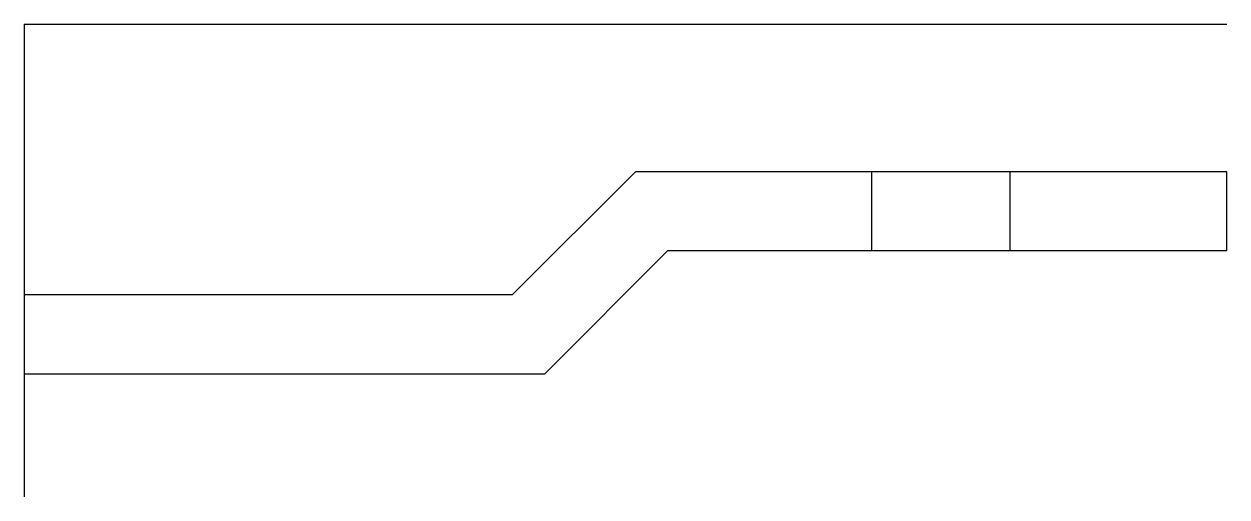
# Model space of a CAD drawing. Extents: x 0 to 122, y -48 to 0.
import ezdxf

# ---------------------------------------------------------------- set-up
doc = ezdxf.new("R2010")
doc.units = 0
doc.layers.get('0').update_dxf_attribs({"linetype": 'CONTINUOUS'})

msp = doc.modelspace()

# ---------------------------------------------------------------- linework, layer by layer
at = {"linetype": 'CONTINUOUS'}
for p, q in [((0, 0), (0, -48)), ((0, 0), (122, 0)), ((62, -15), (49.5, -27.5)), ((122, -15), (62, -15)), ((86, -23), (86, -15)), ((100, -23), (100, -15)), ((122, -23), (122, -15)), ((52.81, -35.5), (65.31, -23)), ((65.31, -23), (122, -23)), ((49.5, -27.5), (0, -27.5)), ((0, -27.5), (0, -35.5)), ((0, -35.5), (52.81, -35.5))]:
    msp.add_line(p, q, dxfattribs=at)

doc.saveas('drawing.dxf')
